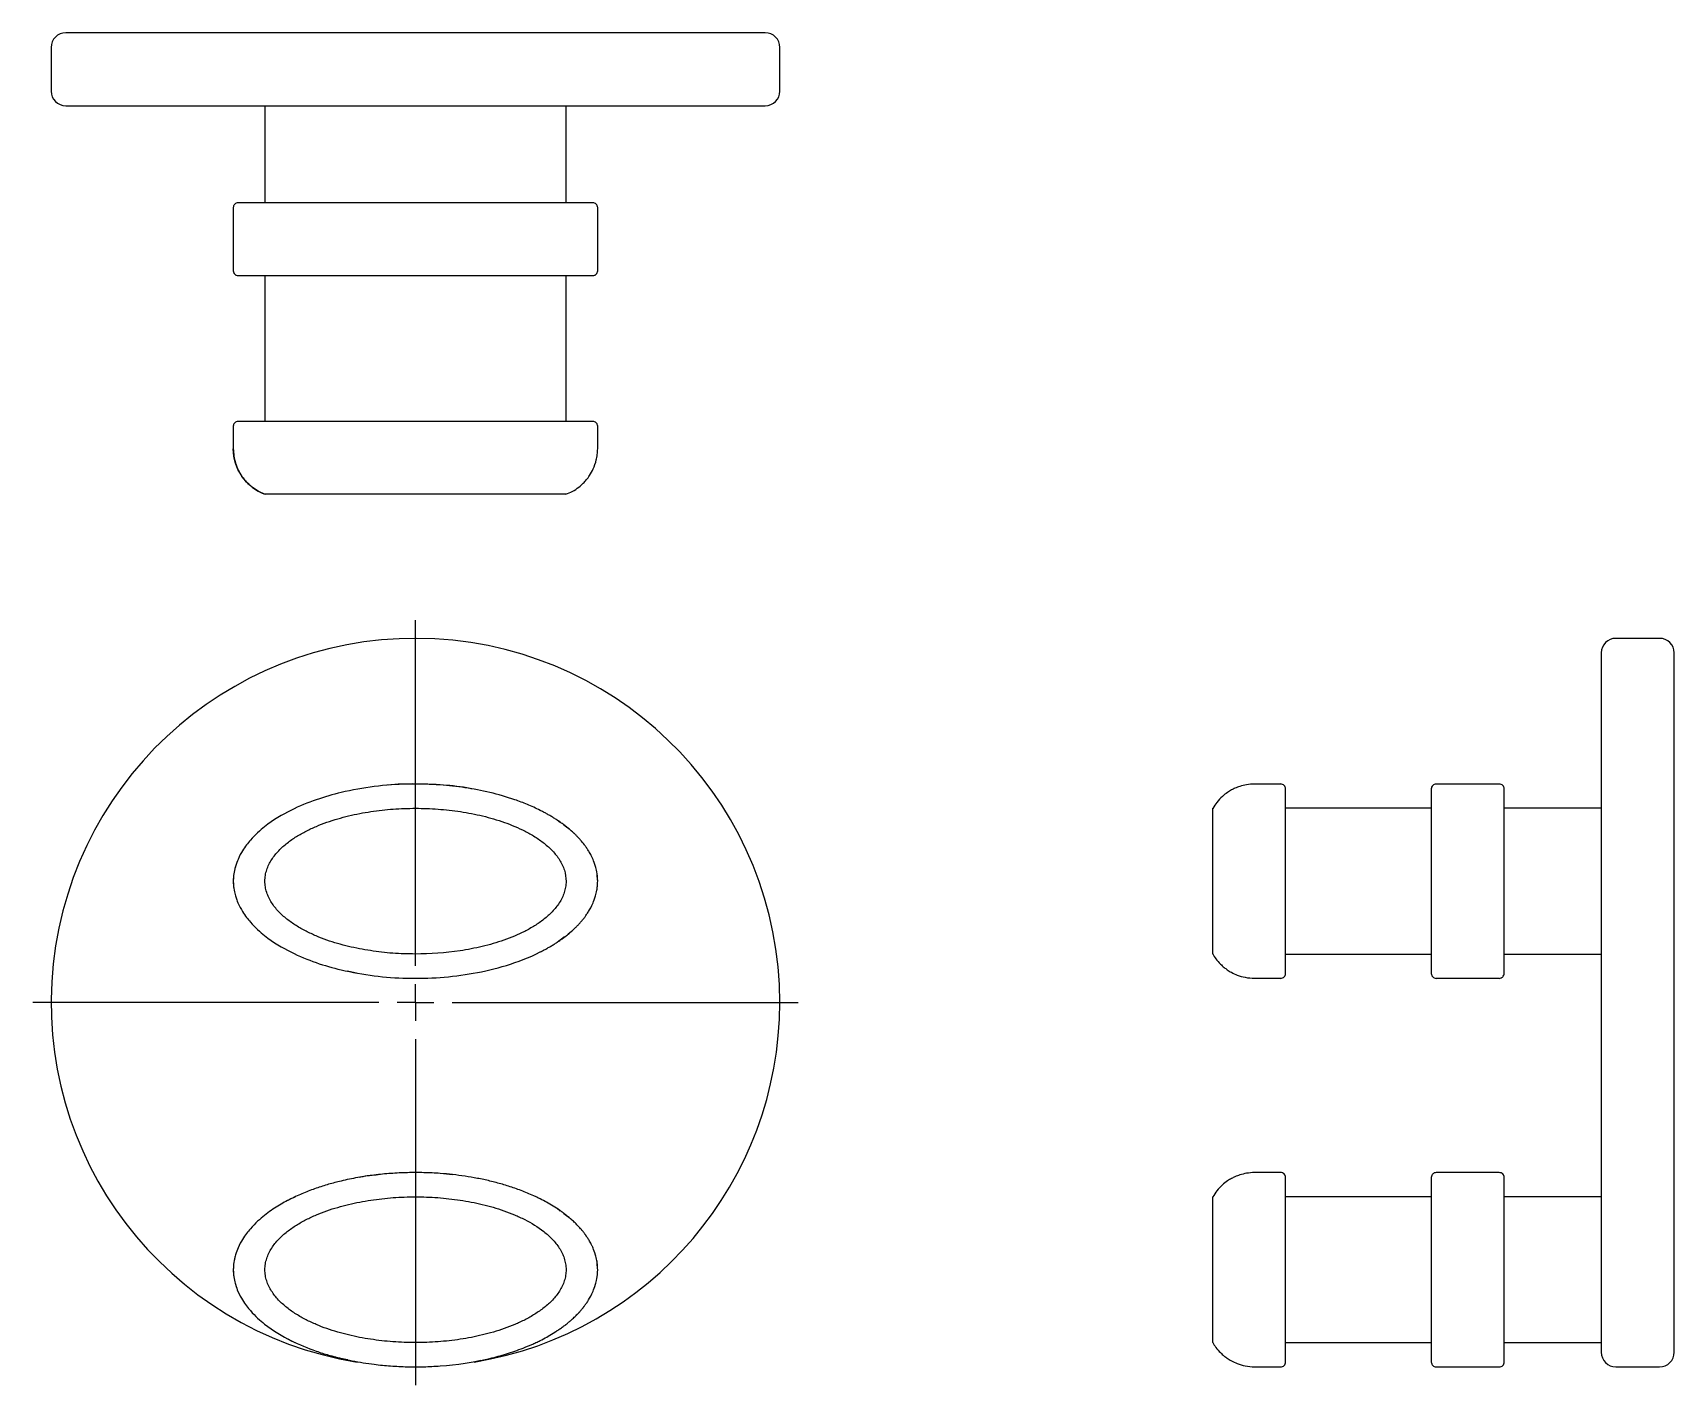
# Model space of a CAD drawing. Header units: millimetres. Extents: x 31 to 255, y 5 to 190.
import ezdxf

# ---------------------------------------------------------------- set-up
doc = ezdxf.new("R2010")
doc.units = ezdxf.units.MM
doc.linetypes.add('HIDDEN', pattern=[1.905, 1.27, -0.635])
doc.layers.add('10', color=7, linetype='Continuous')

# ---------------------------------------------------------------- blocks, each defined once
blk = doc.blocks.new('SW_CENTERMARKSYMBOL_0')
at = {"layer": '10', "color": 0}
for p, q in [((0, 5), (0, 52.15)), ((0, 0), (0, 2.5)), ((-5, 0), (-52.15, 0)), ((0, 0), (-2.5, 0)), ((0, 0), (0, -2.5)), ((0, 0), (2.5, 0)), ((5, 0), (52.15, 0)), ((0, -5), (0, -52.15))]:
    blk.add_line(p, q, dxfattribs=at)

msp = doc.modelspace()

# ---------------------------------------------------------------- linework, layer by layer
at = {"color": 7, "linetype": 'Continuous', "lineweight": 25}
for p, q in [((130.67, 189.54), (35.33, 189.54)), ((33.35, 187.56), (33.35, 181.6)), ((132.65, 181.6), (132.65, 187.56)), ((35.33, 179.61), (130.67, 179.61)), ((62.48, 179.61), (62.48, 166.37)), ((103.52, 166.37), (103.52, 179.61)), ((58.17, 165.71), (58.17, 157.1)), ((107.83, 157.1), (107.83, 165.71)), ((58.83, 156.44), (107.16, 156.44)), ((62.48, 156.44), (62.48, 136.58)), ((103.52, 136.58), (103.52, 156.44)), ((58.17, 135.92), (58.17, 132.85)), ((107.83, 132.85), (107.83, 135.92)), ((62.28, 126.72), (62.53, 126.64)), ((62.4, 126.68), (62.48, 126.65)), ((252.56, 107), (246.6, 107)), ((244.61, 105.01), (244.61, 57.35)), ((254.54, 57.35), (254.54, 105.01)), ((200.92, 87.14), (197.37, 87.14)), ((200.92, 87.15), (200.92, 87.14)), ((221.44, 86.48), (221.44, 73.9)), ((230.71, 87.14), (222.1, 87.14)), ((221.44, 83.83), (201.58, 83.83)), ((244.61, 83.83), (231.37, 83.83)), ((107.82, 74.02), (107.76, 74.79)), ((201.58, 61.31), (201.58, 73.9)), ((231.37, 61.32), (231.37, 73.9)), ((201.58, 63.97), (221.44, 63.97)), ((231.37, 63.97), (244.61, 63.97)), ((197.37, 60.66), (200.92, 60.66)), ((222.1, 60.66), (230.71, 60.66)), ((244.61, 57.35), (244.61, 9.68)), ((254.54, 9.68), (254.54, 57.35)), ((88.02, 33.87), (86.85, 34.01)), ((200.92, 34.18), (197.37, 34.18)), ((200.92, 34.18), (200.92, 34.18)), ((230.71, 34.18), (222.1, 34.18)), ((230.71, 34.18), (230.71, 34.18)), ((221.44, 33.51), (221.44, 20.93)), ((221.44, 30.86), (201.58, 30.86)), ((244.61, 30.86), (231.37, 30.86)), ((107.75, 21.95), (107.73, 22.06)), ((107.82, 21.06), (107.76, 21.82)), ((201.58, 8.35), (201.58, 20.93)), ((231.37, 8.35), (231.37, 20.93)), ((201.58, 11), (221.44, 11)), ((231.37, 11), (244.61, 11)), ((197.37, 7.69), (200.92, 7.69)), ((222.1, 7.69), (230.71, 7.69)), ((246.6, 7.69), (252.56, 7.69))]:
    msp.add_line(p, q, dxfattribs=at)
at = {"color": 7, "linetype": 'HIDDEN', "lineweight": 18}
for p, q in [((62.29, 126.73), (62.4, 126.68)), ((104.24, 80.75), (102.31, 82.21)), ((102.29, 65.57), (104.23, 67.04)), ((73.73, 61.66), (75.33, 61.32)), ((104.25, 27.77), (102.29, 29.26)), ((90.68, 8.35), (92.19, 8.68))]:
    msp.add_line(p, q, dxfattribs=at)
at = {"color": 7, "linetype": 'Continuous', "lineweight": 25}
for centre, radius, start, end in [((35.33, 187.56), 1.99, 90, 180), ((130.67, 187.56), 1.99, 0, 90), ((35.33, 181.6), 1.99, 180, 270), ((130.67, 181.6), 1.99, 270, 0), ((83, 57.35), 49.65, 0, 260.8106), ((246.6, 105.01), 1.99, 90, 180), ((252.56, 105.01), 1.99, 0, 90), ((83, 57.35), 49.65, 279.2614, 0), ((246.6, 9.68), 1.99, 180, 270), ((252.56, 9.68), 1.99, 270, 0)]:
    msp.add_arc(centre, radius, start, end, dxfattribs=at)
for points, knots in [([(58.83, 166.37), (58.75, 166.36), (58.57, 166.34), (58.39, 166.21), (58.28, 166.08), (58.19, 165.93), (58.18, 165.8), (58.17, 165.71)], [0, 0, 0, 0, 0.249797, 0.499454, 0.624572, 0.750004, 1, 1, 1, 1]), ([(58.83, 166.37), (58.75, 166.36), (58.57, 166.34), (58.39, 166.21), (58.28, 166.08), (58.19, 165.93), (58.18, 165.8), (58.17, 165.71)], [0, 0, 0, 0, 0.249825, 0.499491, 0.624608, 0.750033, 1, 1, 1, 1]), ([(107.16, 166.37), (107.16, 166.37), (107.07, 166.37), (106.73, 166.37), (106.49, 166.37), (105.57, 166.37), (104.75, 166.37), (103.36, 166.37), (102.87, 166.37), (101.86, 166.37), (100.31, 166.37), (98.63, 166.37), (96.33, 166.37), (95.15, 166.37), (92.77, 166.37), (89.16, 166.37), (84.23, 166.37), (80.54, 166.37), (78.08, 166.37), (76.86, 166.37), (73.22, 166.37), (70.82, 166.37), (67.38, 166.37), (66.26, 166.37), (64.65, 166.37), (64.13, 166.37), (63.13, 166.37), (62.64, 166.37), (61.72, 166.37), (61.28, 166.37), (60.48, 166.37), (60.12, 166.37), (59.51, 166.37), (59.27, 166.37), (58.93, 166.37), (58.83, 166.37), (58.83, 166.37)], [0, 0, 0, 0, 0.03125, 0.03125, 0.0625, 0.0625, 0.125, 0.125, 0.15625, 0.15625, 0.1875, 0.25, 0.25, 0.3125, 0.3125, 0.375, 0.5, 0.5625, 0.5625, 0.625, 0.625, 0.75, 0.75, 0.8125, 0.8125, 0.84375, 0.84375, 0.875, 0.875, 0.90625, 0.90625, 0.9375, 0.9375, 0.96875, 0.96875, 1, 1, 1, 1]), ([(107.83, 165.71), (107.82, 165.8), (107.8, 165.93), (107.72, 166.08), (107.61, 166.21), (107.42, 166.34), (107.25, 166.36), (107.16, 166.37)], [0, 0, 0, 0, 0.250149, 0.375622, 0.500756, 0.750371, 1, 1, 1, 1]), ([(58.17, 157.1), (58.18, 157.02), (58.2, 156.84), (58.33, 156.66), (58.46, 156.55), (58.62, 156.47), (58.75, 156.45), (58.83, 156.44)], [0, 0, 0, 0, 0.249436, 0.499007, 0.624178, 0.749709, 1, 1, 1, 1]), ([(107.16, 156.44), (107.25, 156.45), (107.38, 156.47), (107.54, 156.55), (107.67, 156.66), (107.8, 156.84), (107.82, 157.02), (107.83, 157.1)], [0, 0, 0, 0, 0.250148, 0.375622, 0.500757, 0.750372, 1, 1, 1, 1]), ([(58.83, 136.58), (58.75, 136.57), (58.57, 136.55), (58.39, 136.42), (58.28, 136.29), (58.19, 136.13), (58.18, 136), (58.17, 135.92)], [0, 0, 0, 0, 0.249826, 0.499492, 0.62461, 0.750035, 1, 1, 1, 1]), ([(107.16, 136.58), (107.16, 136.58), (106.78, 136.58), (105.57, 136.58), (104.75, 136.58), (103.36, 136.58), (102.87, 136.58), (101.86, 136.58), (100.3, 136.58), (98.63, 136.58), (96.33, 136.58), (95.15, 136.58), (92.77, 136.58), (89.16, 136.58), (84.23, 136.58), (80.53, 136.58), (78.08, 136.58), (76.86, 136.58), (74.44, 136.58), (73.23, 136.58), (70.84, 136.58), (68.48, 136.58), (65.69, 136.58), (64.14, 136.58), (63.14, 136.58), (62.65, 136.58), (61.72, 136.58), (61.28, 136.58), (60.48, 136.58), (60.12, 136.58), (59.52, 136.58), (59.27, 136.58), (58.93, 136.58), (58.83, 136.58), (58.83, 136.58)], [0, 0, 0, 0, 0.0625, 0.0625, 0.125, 0.125, 0.15625, 0.15625, 0.1875, 0.25, 0.25, 0.3125, 0.3125, 0.375, 0.5, 0.5625, 0.5625, 0.625, 0.625, 0.6875, 0.6875, 0.75, 0.8125, 0.84375, 0.84375, 0.875, 0.875, 0.90625, 0.90625, 0.9375, 0.9375, 0.96875, 0.96875, 1, 1, 1, 1]), ([(107.83, 135.92), (107.82, 136), (107.8, 136.13), (107.72, 136.29), (107.61, 136.42), (107.42, 136.55), (107.25, 136.57), (107.16, 136.58)], [0, 0, 0, 0, 0.250146, 0.37562, 0.500758, 0.750375, 1, 1, 1, 1]), ([(62.48, 126.65), (62.48, 126.65), (62.48, 126.65), (62.48, 126.65), (61.22, 127.12), (59.01, 128.84), (58.17, 131.51), (58.17, 132.85)], [-0.000003, -0.000003, -0.000003, -0.000003, 0, 0, 0, 0.5, 1, 1, 1, 1]), ([(58.17, 132.85), (58.19, 132.52), (58.22, 131.85), (58.46, 130.87), (58.82, 129.93), (59.33, 129.06), (59.97, 128.28), (60.72, 127.61), (61.49, 127.08), (62.05, 126.84), (62.29, 126.73)], [0, 0, 0, 0, 0.128276, 0.256589, 0.384868, 0.513038, 0.641209, 0.769488, 0.897801, 1, 1, 1, 1]), ([(103.51, 126.67), (103.8, 126.78), (104.43, 127.02), (105.21, 127.56), (105.83, 128.1), (106.32, 128.63), (106.8, 129.27), (107.29, 130.17), (107.62, 131.13), (107.8, 132.06), (107.82, 132.58), (107.83, 132.85)], [0, 0, 0, 0, 0.116118, 0.249613, 0.350947, 0.425025, 0.519708, 0.64705, 0.807102, 0.899477, 1, 1, 1, 1]), ([(103.51, 126.67), (103.8, 126.78), (104.43, 127.02), (105.21, 127.56), (105.83, 128.1), (106.32, 128.63), (106.8, 129.27), (107.29, 130.17), (107.62, 131.13), (107.8, 132.06), (107.82, 132.58), (107.83, 132.85)], [0, 0, 0, 0, 0.115925, 0.249456, 0.350818, 0.424914, 0.519617, 0.646985, 0.807068, 0.899459, 1, 1, 1, 1]), ([(103.52, 126.65), (103.49, 126.65), (103.43, 126.65), (102.96, 126.65), (102.29, 126.65), (101.47, 126.65), (100.33, 126.65), (98.85, 126.65), (97.02, 126.65), (94.8, 126.65), (92.17, 126.65), (89.14, 126.65), (86.08, 126.65), (83.01, 126.65), (79.95, 126.65), (76.9, 126.65), (73.88, 126.65), (71.24, 126.65), (69.02, 126.65), (67.19, 126.65), (65.7, 126.65), (64.57, 126.65), (63.73, 126.65), (63.06, 126.65), (62.62, 126.65), (62.56, 126.65), (62.53, 126.65)], [0, 0, 0, 0, 0.024928, 0.05043, 0.075718, 0.10113, 0.126345, 0.168532, 0.210484, 0.252335, 0.315433, 0.378493, 0.441633, 0.504418, 0.566984, 0.629665, 0.692799, 0.755965, 0.798073, 0.839819, 0.881577, 0.90704, 0.932554, 0.958123, 0.983457, 1, 1, 1, 1]), ([(107.83, 73.9), (107.83, 73.91), (107.83, 74.39), (107.72, 75.25), (107.48, 76.16), (107.19, 76.92), (106.93, 77.44), (106.75, 77.75), (106.65, 77.92), (106.51, 78.16), (106.3, 78.48), (105.94, 78.98), (105.63, 79.34), (105.38, 79.63), (105.25, 79.77), (105.15, 79.88), (105.08, 79.95), (105.04, 80), (104.97, 80.06), (104.88, 80.15), (104.76, 80.27), (104.66, 80.37), (104.59, 80.44), (104.55, 80.47), (104.53, 80.49), (104.44, 80.57), (104.28, 80.72), (103.96, 81), (103.57, 81.31), (103.19, 81.6), (102.93, 81.8), (102.79, 81.89), (102.72, 81.94), (102.53, 82.08), (102.28, 82.24), (101.98, 82.43), (101.69, 82.62), (101.39, 82.79), (101.09, 82.96), (100.8, 83.13), (100.43, 83.33), (99.55, 83.78), (98.25, 84.37), (95.97, 85.23), (93.14, 86.04), (89.74, 86.69), (86, 87.1), (81.9, 87.2), (77.38, 86.87), (73.24, 86.14), (69.48, 85.07), (66.02, 83.66), (63.07, 81.93), (60.86, 79.98), (59.63, 78.42), (58.93, 77.19), (58.53, 76.17), (58.28, 75.23), (58.18, 74.43), (58.17, 73.95)], [-1.2152422, -1.2152422, -1.2152422, -1.2152422, -1.21521, -1.2138537, -1.2124974, -1.2097848, -1.2070722, -1.205716, -1.2050378, -1.2043597, -1.2016471, -1.1989345, -1.1935093, -1.192153, -1.1907967, -1.1894404, -1.1887622, -1.1884232, -1.1880841, -1.1867278, -1.1853715, -1.1840152, -1.183337, -1.182998, -1.1828284, -1.1826589, -1.1799463, -1.1772337, -1.1718085, -1.1663833, -1.1636707, -1.1623144, -1.1616363, -1.1609581, -1.155533, -1.1528204, -1.1501078, -1.1446826, -1.14197, -1.1392574, -1.1338322, -1.128407, -1.1067063, -1.0850055, -1.041604, -0.9982025, -0.954801, -0.8969323, -0.8390636, -0.781195, -0.7377934, -0.6943919, -0.6509904, -0.6292897, -0.6184393, -0.6130141, -0.6103015, -0.6089452, -0.6075889, -0.6075889, -0.6075889, -0.6075889]), ([(90.7, 86.48), (90.62, 86.49), (89.32, 86.78), (86.75, 87.03), (83.01, 87.18), (80.49, 87.13), (79.24, 86.98), (79.24, 86.98)], [0, 0, 0, 0, 0.021259, 0.346911, 0.672529, 0.998298, 1, 1, 1, 1]), ([(197.38, 87.14), (197, 87.12), (196.31, 87.08), (195.41, 86.85), (194.74, 86.6), (194.18, 86.32), (193.59, 85.97), (192.9, 85.42), (192.2, 84.7), (191.84, 84.1), (191.66, 83.82)], [0, 0, 0, 0, 0.1658321, 0.2994652, 0.4008096, 0.4749069, 0.569729, 0.6971927, 0.8572809, 1, 1, 1, 1]), ([(201.58, 86.48), (201.57, 86.57), (201.55, 86.74), (201.4, 86.96), (201.18, 87.12), (201, 87.14), (200.92, 87.15)], [0, 0, 0, 0, 0.250181, 0.500226, 0.749805, 1, 1, 1, 1]), ([(201.58, 73.9), (201.58, 75.13), (201.58, 76.34), (201.58, 78.49), (201.58, 79.42), (201.58, 80.65), (201.58, 81.03), (201.58, 81.73), (201.58, 82.72), (201.58, 83.49), (201.58, 84.38), (201.58, 84.76), (201.58, 85.41), (201.58, 86.2), (201.58, 86.49), (201.58, 86.48)], [0, 0, 0, 0, 0.125, 0.125, 0.25, 0.25, 0.3125, 0.3125, 0.375, 0.5, 0.5, 0.625, 0.625, 0.75, 1, 1, 1, 1]), ([(222.1, 87.14), (222.02, 87.13), (221.84, 87.11), (221.62, 86.96), (221.47, 86.74), (221.45, 86.57), (221.44, 86.48)], [0, 0, 0, 0, 0.249894, 0.499819, 0.749507, 1, 1, 1, 1]), ([(222.1, 87.14), (222.1, 87.14), (222.1, 87.14), (222.1, 87.14), (222.1, 87.14)], [0, 0, 0, 0, 0.982211, 1, 1, 1, 1]), ([(231.37, 86.48), (231.36, 86.57), (231.34, 86.74), (231.19, 86.96), (230.97, 87.11), (230.8, 87.13), (230.71, 87.14)], [0, 0, 0, 0, 0.249985, 0.499943, 0.749594, 1, 1, 1, 1]), ([(230.71, 87.14), (230.71, 87.14), (230.71, 87.14), (230.71, 87.14), (230.71, 87.14)], [0, 0, 0, 0, 0.002756, 1, 1, 1, 1]), ([(231.37, 73.9), (231.37, 74.51), (231.37, 75.13), (231.37, 76.31), (231.37, 76.88), (231.37, 78.49), (231.37, 79.42), (231.37, 80.65), (231.37, 81.03), (231.37, 81.73), (231.37, 82.72), (231.37, 83.5), (231.37, 84.39), (231.37, 84.76), (231.37, 85.41), (231.37, 86.2), (231.37, 86.49), (231.37, 86.48)], [0, 0, 0, 0, 0.0625, 0.0625, 0.125, 0.125, 0.25, 0.25, 0.3125, 0.3125, 0.375, 0.5, 0.5, 0.625, 0.625, 0.75, 1, 1, 1, 1]), ([(62.48, 73.9), (62.48, 73.84), (62.48, 73.77), (62.48, 73.64), (62.49, 73.58), (62.5, 73.38), (62.52, 73.25), (62.58, 72.87), (62.64, 72.62), (62.8, 72.13), (62.9, 71.89), (63.12, 71.42), (63.25, 71.2), (63.52, 70.76), (63.67, 70.55), (63.99, 70.15), (64.16, 69.96), (64.69, 69.39), (65.07, 69.05), (65.87, 68.41), (66.29, 68.12), (66.95, 67.71), (67.17, 67.58), (67.62, 67.32), (67.85, 67.2), (68.54, 66.85), (69, 66.63), (69.95, 66.22), (70.43, 66.04), (71.89, 65.52), (72.87, 65.24), (74.86, 64.77), (75.86, 64.58), (77.87, 64.27), (78.88, 64.15), (80.42, 64.04), (80.93, 64.01), (81.96, 63.98), (82.47, 63.97), (85.03, 63.97), (87.06, 64.11), (90.09, 64.56), (91.09, 64.76), (92.59, 65.11), (93.09, 65.25), (94.08, 65.53), (94.57, 65.69), (96.02, 66.2), (96.96, 66.59), (98.11, 67.17), (98.33, 67.29), (98.78, 67.55), (99.01, 67.68), (99.66, 68.09), (100.09, 68.38), (100.69, 68.86), (100.89, 69.03), (101.27, 69.37), (101.46, 69.55), (101.99, 70.11), (102.32, 70.51), (102.74, 71.16), (102.86, 71.39), (103.09, 71.86), (103.19, 72.09), (103.35, 72.58), (103.41, 72.83), (103.5, 73.35), (103.52, 73.61), (103.53, 74.39), (103.44, 74.91), (103.21, 75.66), (103.11, 75.9), (102.89, 76.37), (102.76, 76.59), (102.48, 77.03), (102.33, 77.24), (102.01, 77.64), (101.84, 77.84), (101.31, 78.4), (100.93, 78.74), (100.13, 79.38), (99.7, 79.68), (98.83, 80.23), (98.38, 80.48), (97.02, 81.18), (96.07, 81.57), (94.63, 82.09), (94.14, 82.24), (93.15, 82.53), (92.65, 82.67), (91.16, 83.03), (90.15, 83.22), (88.63, 83.45), (88.12, 83.52), (87.09, 83.63), (86.58, 83.68), (85.05, 83.79), (84.03, 83.83), (81.99, 83.83), (80.97, 83.79), (78.94, 83.65), (77.93, 83.53), (76.41, 83.31), (75.9, 83.22), (74.89, 83.02), (74.39, 82.92), (72.89, 82.56), (71.9, 82.27), (70.45, 81.76), (69.96, 81.57), (69.02, 81.17), (68.56, 80.96), (67.65, 80.49), (67.2, 80.25), (66.34, 79.71), (65.92, 79.42), (65.32, 78.94), (65.12, 78.78), (64.73, 78.43), (64.55, 78.24), (64.01, 77.68), (63.68, 77.28), (63.26, 76.62), (63.13, 76.39), (62.9, 75.93), (62.81, 75.69), (62.65, 75.2), (62.58, 74.95), (62.5, 74.43), (62.48, 74.16), (62.48, 73.9)], [0, 0, 0, 0, 0.001953, 0.001953, 0.003906, 0.003906, 0.007812, 0.007812, 0.015625, 0.015625, 0.023437, 0.023437, 0.03125, 0.03125, 0.039062, 0.039062, 0.046875, 0.046875, 0.0625, 0.0625, 0.078125, 0.078125, 0.085937, 0.085937, 0.09375, 0.09375, 0.109375, 0.109375, 0.125, 0.125, 0.15625, 0.15625, 0.1875, 0.1875, 0.21875, 0.21875, 0.234375, 0.234375, 0.25, 0.25, 0.3125, 0.3125, 0.34375, 0.34375, 0.359375, 0.359375, 0.375, 0.375, 0.40625, 0.40625, 0.414062, 0.414062, 0.421875, 0.421875, 0.4375, 0.4375, 0.445312, 0.445312, 0.453125, 0.453125, 0.46875, 0.46875, 0.476562, 0.476562, 0.484375, 0.484375, 0.492187, 0.492187, 0.5, 0.5, 0.515625, 0.515625, 0.523437, 0.523437, 0.53125, 0.53125, 0.539062, 0.539062, 0.546875, 0.546875, 0.5625, 0.5625, 0.578125, 0.578125, 0.59375, 0.59375, 0.625, 0.625, 0.640625, 0.640625, 0.65625, 0.65625, 0.6875, 0.6875, 0.703125, 0.703125, 0.71875, 0.71875, 0.75, 0.75, 0.78125, 0.78125, 0.8125, 0.8125, 0.828125, 0.828125, 0.84375, 0.84375, 0.875, 0.875, 0.890625, 0.890625, 0.90625, 0.90625, 0.921875, 0.921875, 0.9375, 0.9375, 0.945312, 0.945312, 0.953125, 0.953125, 0.96875, 0.96875, 0.976562, 0.976562, 0.984375, 0.984375, 0.992188, 0.992188, 1, 1, 1, 1]), ([(191.65, 63.97), (191.65, 63.99), (191.65, 64.03), (191.65, 64.38), (191.65, 64.95), (191.65, 65.71), (191.65, 66.58), (191.65, 67.52), (191.65, 68.51), (191.65, 69.5), (191.65, 70.42), (191.65, 71.46), (191.65, 72.63), (191.65, 73.87), (191.65, 75.12), (191.65, 76.29), (191.65, 77.34), (191.65, 78.26), (191.65, 79.26), (191.65, 80.25), (191.65, 81.19), (191.65, 82.07), (191.65, 82.83), (191.65, 83.41), (191.65, 83.76), (191.65, 83.81), (191.65, 83.83)], [0, 0, 0, 0, 0.061641, 0.123692, 0.185996, 0.248573, 0.290132, 0.331877, 0.373722, 0.398886, 0.423944, 0.449065, 0.474162, 0.499469, 0.524796, 0.550072, 0.575136, 0.600322, 0.625313, 0.667127, 0.708707, 0.750187, 0.812726, 0.875227, 0.937807, 1, 1, 1, 1]), ([(58.45, 75.84), (58.37, 75.53), (58.21, 74.89), (58.15, 73.9), (58.18, 73.2), (58.25, 72.86), (58.26, 72.84)], [0, 0, 0, 0, 0.313747, 0.649105, 0.984841, 1, 1, 1, 1]), ([(58.17, 73.9), (58.17, 73.42), (58.28, 72.59), (58.52, 71.65), (58.92, 70.62), (59.62, 69.38), (60.86, 67.82), (63.06, 65.87), (67.21, 63.45), (72.1, 61.86), (77.38, 60.92), (81.85, 60.6), (86.36, 60.7), (90.88, 61.26), (95.38, 62.31), (98.48, 63.48), (100.11, 64.3), (100.26, 64.38), (100.44, 64.47), (100.66, 64.59), (100.95, 64.75), (101.32, 64.96), (101.77, 65.23), (102.1, 65.44), (102.31, 65.57), (102.38, 65.62), (102.5, 65.7), (102.63, 65.79), (102.78, 65.89), (102.93, 66), (103.2, 66.2), (103.58, 66.49), (103.93, 66.77), (104.15, 66.96), (104.22, 67.03), (104.34, 67.13), (104.52, 67.3), (104.72, 67.49), (104.89, 67.65), (105.01, 67.77), (105.13, 67.9), (105.26, 68.03), (105.38, 68.17), (105.51, 68.31), (105.64, 68.46), (105.75, 68.59), (105.83, 68.7), (105.92, 68.81), (106.08, 69.01), (106.26, 69.26), (106.44, 69.54), (106.73, 69.99), (107.08, 70.61), (107.48, 71.63), (107.69, 72.48), (107.8, 73.19), (107.83, 73.67), (107.83, 73.9)], [-0.6075889, -0.6075889, -0.6075889, -0.6075889, -0.6062326, -0.6048763, -0.6021637, -0.5967385, -0.5858882, -0.5641874, -0.5207859, -0.4339829, -0.3761142, -0.3182455, -0.2603769, -0.2025082, -0.1446395, -0.0867708, -0.0854145, -0.0840582, -0.0813456, -0.078633, -0.0759204, -0.0704953, -0.0650701, -0.0596449, -0.0582886, -0.0576104, -0.0569323, -0.0542197, -0.0528634, -0.0515071, -0.0487945, -0.0433693, -0.0379441, -0.0365878, -0.0359097, -0.0352315, -0.0325189, -0.0298063, -0.02845, -0.0270938, -0.0257375, -0.0243812, -0.0230249, -0.0216686, -0.0203123, -0.018956, -0.0182778, -0.0175997, -0.0162434, -0.0135308, -0.0121745, -0.0108182, -0.005393, -0.0026804, -0.0013241, -0.000646, 0, 0, 0, 0]), ([(221.44, 73.9), (221.44, 73.28), (221.44, 72.67), (221.44, 71.48), (221.44, 70.91), (221.44, 69.31), (221.44, 68.38), (221.44, 67.15), (221.44, 66.77), (221.44, 66.06), (221.44, 65.08), (221.44, 64.3), (221.44, 63.4), (221.44, 63.02), (221.44, 62.39), (221.44, 62.13), (221.44, 61.72), (221.44, 61.57), (221.44, 61.37), (221.44, 61.32), (221.44, 61.32)], [0, 0, 0, 0, 0.0625, 0.0625, 0.125, 0.125, 0.25, 0.25, 0.3125, 0.3125, 0.375, 0.5, 0.5, 0.625, 0.625, 0.75, 0.75, 0.875, 0.875, 1, 1, 1, 1]), ([(191.66, 63.98), (191.8, 63.75), (192.09, 63.25), (192.64, 62.64), (193.17, 62.16), (193.67, 61.79), (194.25, 61.43), (195.05, 61.06), (196.12, 60.73), (196.94, 60.68), (197.38, 60.66)], [0, 0, 0, 0, 0.115949, 0.249548, 0.35091, 0.425022, 0.519818, 0.647253, 0.807355, 1, 1, 1, 1]), ([(200.92, 60.65), (201, 60.66), (201.18, 60.68), (201.4, 60.83), (201.55, 61.05), (201.57, 61.22), (201.58, 61.31)], [0, 0, 0, 0, 0.250286, 0.499911, 0.749918, 1, 1, 1, 1]), ([(200.92, 60.65), (200.92, 60.65), (200.92, 60.65), (200.92, 60.65), (200.92, 60.65)], [0, 0, 0, 0, 0.975436, 1, 1, 1, 1]), ([(221.44, 61.32), (221.45, 61.23), (221.47, 61.1), (221.55, 60.95), (221.66, 60.81), (221.84, 60.69), (222.02, 60.66), (222.1, 60.65)], [0, 0, 0, 0, 0.250213, 0.375707, 0.50085, 0.750439, 1, 1, 1, 1]), ([(230.71, 60.65), (230.8, 60.66), (230.93, 60.68), (231.08, 60.76), (231.21, 60.87), (231.34, 61.06), (231.36, 61.23), (231.37, 61.32)], [0, 0, 0, 0, 0.250093, 0.37555, 0.500678, 0.750313, 1, 1, 1, 1]), ([(107.83, 20.93), (107.83, 20.94), (107.83, 21.18), (107.8, 21.67), (107.69, 22.36), (107.48, 23.21), (107.28, 23.71), (107.11, 24.08), (107.01, 24.3), (106.83, 24.66), (106.65, 24.96), (106.52, 25.17), (106.48, 25.24), (106.43, 25.31), (106.38, 25.38), (106.35, 25.44), (106.33, 25.46), (106.33, 25.47), (106.32, 25.48), (106.29, 25.51), (106.27, 25.55), (106.22, 25.62), (106.16, 25.7), (106.1, 25.79), (106.01, 25.91), (105.9, 26.05), (105.79, 26.19), (105.7, 26.29), (105.64, 26.37), (105.58, 26.43), (105.55, 26.48), (105.52, 26.5), (105.34, 26.71), (105.09, 26.98), (104.76, 27.31), (104.52, 27.54), (104.32, 27.72), (104.16, 27.86), (104, 27.99), (103.85, 28.13), (103.71, 28.24), (103.63, 28.3), (103.52, 28.39), (103.34, 28.52), (103.12, 28.7), (102.93, 28.83), (102.77, 28.94), (102.4, 29.2), (101.46, 29.81), (100.43, 30.38), (99.63, 30.77), (99.34, 30.91), (98.9, 31.11), (97.96, 31.51), (96.54, 32.05), (95.12, 32.5), (93.99, 32.81), (92.86, 33.1), (91.44, 33.4), (89.75, 33.69), (88.06, 33.91), (86.19, 34.08), (84.14, 34.18), (81.89, 34.18), (79.64, 34.07), (77.38, 33.85), (75.12, 33.51), (73.05, 33.08), (71.16, 32.59), (69.47, 32.05), (67.75, 31.4), (66.01, 30.61), (64.24, 29.65), (62.44, 28.42), (60.86, 27.01), (59.63, 25.46), (58.93, 24.23), (58.53, 23.21), (58.28, 22.27), (58.18, 21.46), (58.17, 20.98)], [-1.2152422, -1.2152422, -1.2152422, -1.2152422, -1.2152269, -1.2145487, -1.2138706, -1.2125143, -1.2098017, -1.2091236, -1.2084454, -1.2070891, -1.2043765, -1.2036984, -1.2033593, -1.2030202, -1.2023421, -1.202003, -1.2019606, -1.2019182, -1.2018335, -1.2016639, -1.2013248, -1.2009858, -1.2003076, -1.1996295, -1.1989513, -1.197595, -1.1962387, -1.1955606, -1.1948824, -1.1942043, -1.1938652, -1.1936957, -1.1935261, -1.188101, -1.1853884, -1.1826758, -1.1799632, -1.1786069, -1.1772506, -1.174538, -1.1731817, -1.1725035, -1.1718254, -1.1691128, -1.1664002, -1.1636876, -1.1623313, -1.160975, -1.1501246, -1.1284239, -1.1229987, -1.1202861, -1.1175735, -1.1067231, -1.0850224, -1.0633216, -1.0524712, -1.0416209, -1.0199201, -0.9982194, -0.9765186, -0.9548178, -0.9258835, -0.8969492, -0.8680148, -0.8390805, -0.8101462, -0.7812118, -0.7595111, -0.7378103, -0.7161096, -0.6944088, -0.672708, -0.6510073, -0.6293065, -0.6184562, -0.613031, -0.6103184, -0.6089621, -0.6076058, -0.6076058, -0.6076058, -0.6076058]), ([(77.93, 33.86), (77.13, 33.79), (76.25, 33.72), (75.4, 33.53), (75.33, 33.52)], [0, 0, 0, 0, 0.920225, 1, 1, 1, 1]), ([(197.38, 34.18), (197, 34.16), (196.31, 34.12), (195.41, 33.89), (194.74, 33.63), (194.18, 33.36), (193.59, 33), (192.9, 32.45), (192.2, 31.74), (191.84, 31.14), (191.66, 30.85)], [0, 0, 0, 0, 0.165828, 0.299457, 0.400798, 0.474894, 0.569714, 0.697174, 0.857258, 1, 1, 1, 1]), ([(201.58, 33.52), (201.57, 33.61), (201.55, 33.78), (201.4, 34), (201.18, 34.15), (201, 34.18), (200.92, 34.19)], [0, 0, 0, 0, 0.250186, 0.500233, 0.749813, 1, 1, 1, 1]), ([(222.1, 34.18), (222.02, 34.17), (221.84, 34.14), (221.66, 34.02), (221.55, 33.88), (221.47, 33.73), (221.45, 33.6), (221.44, 33.51)], [0, 0, 0, 0, 0.249607, 0.499217, 0.624357, 0.749837, 1, 1, 1, 1]), ([(231.37, 33.52), (231.36, 33.61), (231.34, 33.78), (231.19, 34), (230.97, 34.15), (230.8, 34.17), (230.71, 34.18)], [0, 0, 0, 0, 0.250179, 0.500222, 0.7498, 1, 1, 1, 1]), ([(201.58, 20.93), (201.58, 22.17), (201.58, 23.37), (201.58, 25.53), (201.58, 26.46), (201.58, 27.68), (201.58, 28.06), (201.58, 28.77), (201.58, 29.75), (201.58, 30.53), (201.58, 31.42), (201.58, 31.8), (201.58, 32.44), (201.58, 33.24), (201.58, 33.53), (201.58, 33.52)], [0, 0, 0, 0, 0.125, 0.125, 0.25, 0.25, 0.3125, 0.3125, 0.375, 0.5, 0.5, 0.625, 0.625, 0.75, 1, 1, 1, 1]), ([(231.37, 20.93), (231.37, 22.17), (231.37, 23.37), (231.37, 25.53), (231.37, 26.46), (231.37, 27.68), (231.37, 28.06), (231.37, 28.77), (231.37, 29.75), (231.37, 30.53), (231.37, 31.42), (231.37, 31.8), (231.37, 32.44), (231.37, 33.23), (231.37, 33.53), (231.37, 33.52)], [0, 0, 0, 0, 0.125, 0.125, 0.25, 0.25, 0.3125, 0.3125, 0.375, 0.5, 0.5, 0.625, 0.625, 0.75, 1, 1, 1, 1]), ([(62.48, 20.94), (62.48, 20.81), (62.48, 20.68), (62.5, 20.42), (62.52, 20.29), (62.58, 19.9), (62.64, 19.65), (62.76, 19.29), (62.8, 19.17), (62.9, 18.93), (62.95, 18.81), (63.12, 18.46), (63.25, 18.23), (63.52, 17.8), (63.67, 17.59), (63.99, 17.18), (64.16, 16.99), (64.7, 16.43), (65.08, 16.08), (65.88, 15.44), (66.3, 15.15), (66.95, 14.74), (67.18, 14.61), (67.63, 14.35), (67.86, 14.23), (68.54, 13.88), (69.01, 13.66), (69.96, 13.26), (70.44, 13.07), (71.9, 12.56), (72.89, 12.28), (74.87, 11.8), (75.87, 11.61), (77.89, 11.3), (78.9, 11.19), (80.95, 11.04), (81.98, 11), (84.03, 11), (85.05, 11.04), (87.09, 11.19), (88.1, 11.3), (90.12, 11.6), (91.12, 11.8), (92.62, 12.16), (93.12, 12.29), (94.11, 12.58), (94.6, 12.74), (95.57, 13.08), (96.06, 13.27), (97, 13.67), (97.47, 13.88), (98.38, 14.35), (98.83, 14.6), (99.69, 15.15), (100.11, 15.44), (100.93, 16.08), (101.31, 16.43), (101.84, 16.99), (102.01, 17.19), (102.33, 17.59), (102.48, 17.81), (102.9, 18.46), (103.12, 18.92), (103.36, 19.66), (103.42, 19.91), (103.5, 20.43), (103.52, 20.69), (103.52, 21.21), (103.5, 21.47), (103.41, 21.99), (103.35, 22.24), (103.19, 22.73), (103.09, 22.97), (102.87, 23.44), (102.74, 23.67), (102.32, 24.32), (101.99, 24.72), (101.46, 25.28), (101.27, 25.46), (100.89, 25.81), (100.69, 25.97), (99.68, 26.77), (98.8, 27.3), (97.65, 27.89), (97.42, 28), (96.95, 28.22), (96.72, 28.32), (96.01, 28.62), (95.53, 28.8), (94.08, 29.31), (93.1, 29.59), (91.61, 29.95), (91.11, 30.06), (90.11, 30.25), (89.6, 30.34), (88.07, 30.57), (87.06, 30.68), (85.02, 30.83), (84.01, 30.87), (81.98, 30.86), (80.96, 30.83), (78.94, 30.68), (77.92, 30.57), (75.9, 30.27), (74.88, 30.07), (72.88, 29.59), (71.9, 29.31), (70.44, 28.79), (69.96, 28.61), (69.02, 28.21), (68.55, 28), (67.65, 27.53), (67.2, 27.28), (66.34, 26.74), (65.92, 26.45), (65.11, 25.82), (64.72, 25.47), (64.18, 24.91), (64.01, 24.71), (63.69, 24.31), (63.54, 24.09), (63.26, 23.65), (63.13, 23.43), (62.9, 22.96), (62.81, 22.73), (62.69, 22.36), (62.65, 22.23), (62.59, 21.98), (62.56, 21.85), (62.5, 21.46), (62.48, 21.2), (62.48, 20.94)], [0, 0, 0, 0, 0.003906, 0.003906, 0.007813, 0.007813, 0.015625, 0.015625, 0.019531, 0.019531, 0.023438, 0.023438, 0.03125, 0.03125, 0.039063, 0.039063, 0.046875, 0.046875, 0.0625, 0.0625, 0.078125, 0.078125, 0.085938, 0.085938, 0.09375, 0.09375, 0.109375, 0.109375, 0.125, 0.125, 0.15625, 0.15625, 0.1875, 0.1875, 0.21875, 0.21875, 0.25, 0.25, 0.28125, 0.28125, 0.3125, 0.3125, 0.34375, 0.34375, 0.359375, 0.359375, 0.375, 0.375, 0.390625, 0.390625, 0.40625, 0.40625, 0.421875, 0.421875, 0.4375, 0.4375, 0.453125, 0.453125, 0.460938, 0.460938, 0.46875, 0.46875, 0.484375, 0.484375, 0.492188, 0.492188, 0.5, 0.5, 0.507813, 0.507813, 0.515625, 0.515625, 0.523438, 0.523438, 0.53125, 0.53125, 0.546875, 0.546875, 0.554688, 0.554688, 0.5625, 0.5625, 0.59375, 0.59375, 0.601563, 0.601563, 0.609375, 0.609375, 0.625, 0.625, 0.65625, 0.65625, 0.671875, 0.671875, 0.6875, 0.6875, 0.71875, 0.71875, 0.75, 0.75, 0.78125, 0.78125, 0.8125, 0.8125, 0.84375, 0.84375, 0.875, 0.875, 0.890625, 0.890625, 0.90625, 0.90625, 0.921875, 0.921875, 0.9375, 0.9375, 0.953125, 0.953125, 0.960938, 0.960938, 0.96875, 0.96875, 0.976563, 0.976563, 0.984375, 0.984375, 0.988281, 0.988281, 0.992188, 0.992188, 1, 1, 1, 1]), ([(66.56, 30.83), (66.37, 30.75), (66.03, 30.62), (65.72, 30.43), (65.6, 30.36)], [0, 0, 0, 0, 0.593104, 1, 1, 1, 1]), ([(191.65, 11), (191.65, 11), (191.65, 10.97), (191.65, 11.1), (191.65, 11.41), (191.65, 12), (191.65, 12.76), (191.65, 13.64), (191.65, 14.57), (191.65, 15.57), (191.65, 16.57), (191.65, 17.49), (191.65, 18.54), (191.65, 19.7), (191.65, 20.95), (191.65, 22.2), (191.65, 23.36), (191.65, 24.41), (191.65, 25.33), (191.65, 26.33), (191.65, 27.32), (191.65, 28.24), (191.65, 29.12), (191.65, 29.88), (191.65, 30.46), (191.65, 30.8), (191.65, 30.84), (191.65, 30.86)], [0, 0, 0, 0, 0.000053, 0.062267, 0.124345, 0.186667, 0.249408, 0.291231, 0.332802, 0.374504, 0.399674, 0.42483, 0.449874, 0.474904, 0.500279, 0.525627, 0.550821, 0.576005, 0.601113, 0.626291, 0.667926, 0.709771, 0.751368, 0.813528, 0.875989, 0.938273, 1, 1, 1, 1]), ([(58.44, 22.82), (58.36, 22.53), (58.21, 21.91), (58.15, 20.94), (58.18, 20.24), (58.25, 19.89), (58.26, 19.88)], [0, 0, 0, 0, 0.300756, 0.642414, 0.984447, 1, 1, 1, 1]), ([(58.17, 20.93), (58.17, 20.46), (58.28, 19.63), (58.52, 18.68), (58.92, 17.65), (59.62, 16.42), (60.86, 14.85), (63.06, 12.91), (66.03, 11.17), (68.89, 10), (71.16, 9.28), (72.8, 8.85), (74.87, 8.4), (77.13, 8.04), (79.61, 7.8), (81.86, 7.69), (84.11, 7.69), (87.87, 7.87), (91.25, 8.36), (94.27, 9.13), (95.77, 9.56), (97.29, 10.09), (98.64, 10.65), (99.42, 11), (100.39, 11.47), (101.18, 11.9), (101.78, 12.28), (101.8, 12.29), (101.83, 12.31), (101.9, 12.35), (102.03, 12.43), (102.29, 12.6), (102.59, 12.8), (102.89, 13.01), (103.12, 13.18), (103.31, 13.32), (103.45, 13.42), (103.52, 13.48), (103.6, 13.54), (103.7, 13.62), (103.81, 13.72), (103.93, 13.81), (104.05, 13.91), (104.17, 14.01), (104.32, 14.15), (104.6, 14.41), (104.87, 14.66), (105.07, 14.88), (105.15, 14.96), (105.24, 15.05), (105.32, 15.14), (105.41, 15.23), (105.51, 15.35), (105.64, 15.5), (105.75, 15.63), (105.82, 15.73), (105.87, 15.78), (105.9, 15.82), (105.93, 15.86), (105.95, 15.89), (105.97, 15.92), (106, 15.95), (106.11, 16.1), (106.26, 16.3), (106.42, 16.55), (106.51, 16.69), (106.75, 17.08), (107.08, 17.65), (107.48, 18.69), (107.72, 19.61), (107.83, 20.47), (107.83, 20.93)], [-0.6076016, -0.6076016, -0.6076016, -0.6076016, -0.6062453, -0.604889, -0.6021764, -0.5967512, -0.5859008, -0.5642001, -0.5207985, -0.477397, -0.4556963, -0.4339955, -0.414706, -0.3761269, -0.3471925, -0.3182582, -0.2893238, -0.2603895, -0.1735865, -0.1591193, -0.1446521, -0.1157178, -0.1012506, -0.0940171, -0.0867835, -0.0650827, -0.0649132, -0.0647436, -0.0644046, -0.0637264, -0.0623701, -0.0596575, -0.0542323, -0.0515197, -0.0488071, -0.0460946, -0.0447383, -0.0440601, -0.043382, -0.0420257, -0.0406694, -0.0393131, -0.0379568, -0.0366005, -0.0352442, -0.0325316, -0.0271064, -0.0264282, -0.0257501, -0.0243938, -0.0237157, -0.0230375, -0.0216812, -0.0203249, -0.0189686, -0.0182905, -0.0179514, -0.0176123, -0.0172732, -0.0171037, -0.0169342, -0.0165951, -0.016256, -0.0135434, -0.0121871, -0.011509, -0.0108308, -0.0054056, -0.002693, -0.0013367, 0, 0, 0, 0]), ([(221.44, 20.93), (221.44, 20.32), (221.44, 19.7), (221.44, 18.52), (221.44, 17.95), (221.44, 16.34), (221.44, 15.41), (221.44, 14.19), (221.44, 13.81), (221.44, 13.1), (221.44, 12.11), (221.44, 11.33), (221.44, 10.44), (221.44, 10.06), (221.44, 9.42), (221.44, 9.16), (221.44, 8.76), (221.44, 8.61), (221.44, 8.4), (221.44, 8.35), (221.44, 8.35)], [0, 0, 0, 0, 0.0625, 0.0625, 0.125, 0.125, 0.25, 0.25, 0.3125, 0.3125, 0.375, 0.5, 0.5, 0.625, 0.625, 0.75, 0.75, 0.875, 0.875, 1, 1, 1, 1]), ([(65.58, 11.52), (65.71, 11.44), (66.05, 11.24), (66.41, 11.09), (66.63, 11)], [0, 0, 0, 0, 0.396999, 1, 1, 1, 1]), ([(101.88, 12.36), (102, 12.42), (102.14, 12.49), (102.27, 12.59), (102.29, 12.61)], [0, 0, 0, 0, 0.8062508, 1, 1, 1, 1]), ([(71.57, 9.2), (71.67, 9.17), (72.38, 8.93), (73.12, 8.8), (73.76, 8.69)], [0, 0, 0, 0, 0.136782, 1, 1, 1, 1]), ([(191.66, 11.01), (191.8, 10.78), (192.09, 10.29), (192.64, 9.68), (193.17, 9.2), (193.67, 8.82), (194.25, 8.46), (195.05, 8.09), (196.12, 7.77), (196.94, 7.72), (197.38, 7.69)], [0, 0, 0, 0, 0.115861, 0.249476, 0.350852, 0.424972, 0.519777, 0.647224, 0.807339, 1, 1, 1, 1]), ([(200.92, 7.68), (201, 7.69), (201.18, 7.72), (201.4, 7.87), (201.55, 8.09), (201.57, 8.26), (201.58, 8.35)], [0, 0, 0, 0, 0.250284, 0.499912, 0.74992, 1, 1, 1, 1]), ([(200.92, 7.69), (200.92, 7.69), (200.92, 7.68), (200.92, 7.69), (200.92, 7.69)], [0, 0, 0, 0, 0.975579, 1, 1, 1, 1]), ([(221.44, 8.35), (221.45, 8.27), (221.47, 8.14), (221.55, 7.98), (221.66, 7.85), (221.84, 7.72), (222.02, 7.7), (222.1, 7.69)], [0, 0, 0, 0, 0.25021, 0.375705, 0.50085, 0.750441, 1, 1, 1, 1]), ([(230.71, 7.68), (230.8, 7.69), (230.97, 7.71), (231.19, 7.87), (231.34, 8.09), (231.36, 8.26), (231.37, 8.35)], [0, 0, 0, 0, 0.250287, 0.49991, 0.749917, 1, 1, 1, 1]), ([(230.71, 7.69), (230.71, 7.69), (230.71, 7.68), (230.71, 7.69), (230.71, 7.69)], [0, 0, 0, 0, 0.975368, 1, 1, 1, 1])]:
    msp.add_open_spline(points, degree=3, knots=knots, dxfattribs=at)
at = {"color": 7, "linetype": 'HIDDEN', "lineweight": 18}
for points, knots in [([(58.17, 157.1), (58.18, 157.02), (58.2, 156.84), (58.33, 156.66), (58.46, 156.55), (58.62, 156.47), (58.75, 156.45), (58.83, 156.44)], [0, 0, 0, 0, 0.249431, 0.499006, 0.624182, 0.749714, 1, 1, 1, 1]), ([(58.83, 136.58), (58.75, 136.57), (58.57, 136.55), (58.39, 136.42), (58.28, 136.29), (58.19, 136.13), (58.18, 136), (58.17, 135.92)], [0, 0, 0, 0, 0.24983, 0.499495, 0.624614, 0.750039, 1, 1, 1, 1]), ([(62.29, 126.74), (62.05, 126.84), (61.5, 127.08), (60.86, 127.5), (60.5, 127.83), (60.38, 127.94)], [0, 0, 0, 0, 0.350815, 0.793395, 1, 1, 1, 1]), ([(58.3, 22.28), (58.3, 22.28), (58.3, 22.28), (58.3, 22.28), (58.3, 22.28), (58.31, 22.29), (58.32, 22.34), (58.35, 22.49), (58.38, 22.63), (58.41, 22.74)], [0, 0, 0, 0, 0.0000753, 0.0005989, 0.0016205, 0.0107509, 0.0871766, 0.3017841, 1, 1, 1, 1])]:
    msp.add_open_spline(points, degree=3, knots=knots, dxfattribs=at)
at = {"color": 7, "linetype": 'Continuous', "lineweight": 25}
for points in [[(58.17, 132.85), (58.17, 132.85), (58.17, 132.85), (58.17, 132.85)], [(58.17, 73.95), (58.17, 73.93), (58.17, 73.91), (58.17, 73.9)], [(58.17, 20.98), (58.17, 20.97), (58.17, 20.95), (58.17, 20.93)]]:
    msp.add_open_spline(points, degree=3, dxfattribs=at)
at = {"color": 7, "linetype": 'HIDDEN', "lineweight": 18}
msp.add_open_spline([(107.83, 73.9), (107.83, 74.24), (107.8, 74.58), (107.75, 74.91)], degree=3, dxfattribs=at)

# ---------------------------------------------------------------- block references
at = {"layer": '10'}
msp.add_blockref('SW_CENTERMARKSYMBOL_0', (83, 57.35), dxfattribs=at)

doc.saveas('drawing.dxf')
